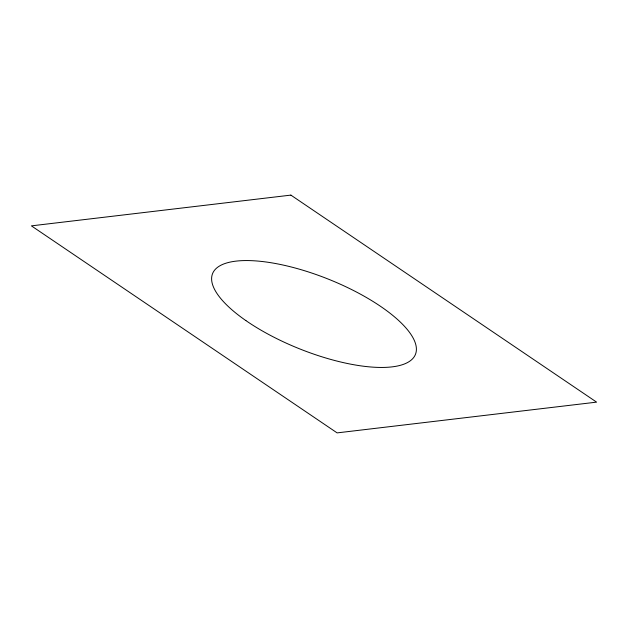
<?xml version="1.0" encoding="UTF-8"?>
<svg xmlns="http://www.w3.org/2000/svg" width="628" height="628" viewBox="0 0 628 628"><rect width="100%" height="100%" fill="white"/><g stroke="black" fill="none" stroke-linecap="round" stroke-linejoin="round"><path stroke-width="0.94" d="M290.882 195.112L31.4 225.86L337.118 432.888L596.6 402.14L290.882 195.112M245.893 320.594A109.186 37.704 21.7 0 0 414.276 356.641A109.186 37.704 21.7 0 0 281.823 264.773A109.186 37.704 21.7 0 0 245.893 320.594"/></g></svg>
